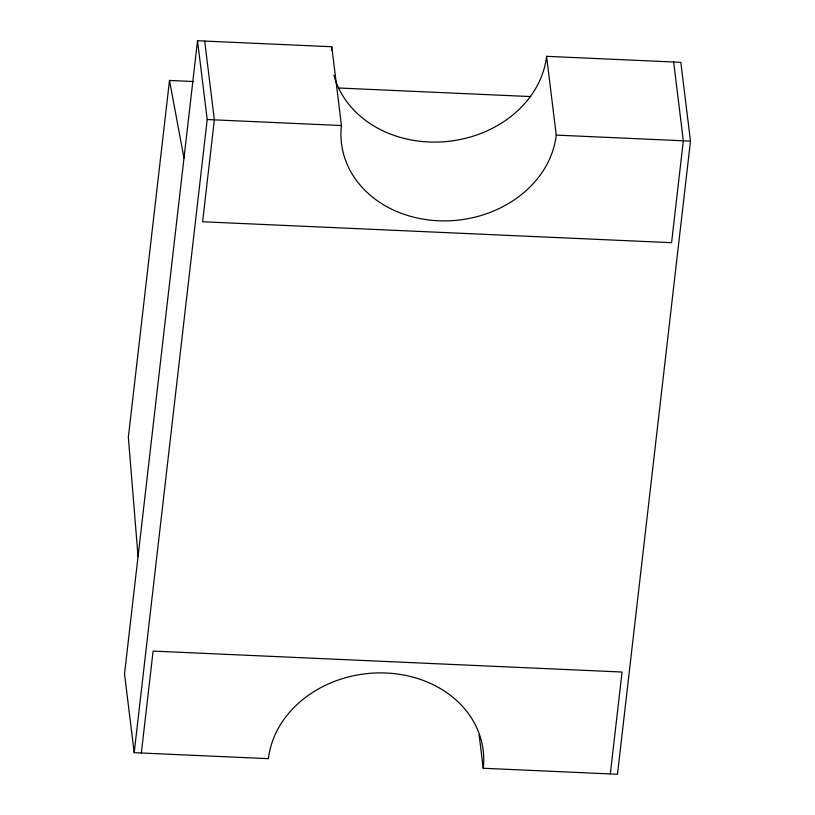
<?xml version="1.0" encoding="UTF-8"?>
<svg xmlns="http://www.w3.org/2000/svg" width="815" height="815" viewBox="0 0 815 815"><rect width="100%" height="100%" fill="white"/><g stroke="black" fill="none" stroke-linecap="round" stroke-linejoin="round"><path stroke-width="1.22" d="M193.664 81.531L169.5 80.451L128.352 437.227L138.051 556.523M690.488 141.107L556.238 135.107A108.151 90.282 -7 0 1 438.409 220.773A108.151 90.282 -7 0 1 341.444 125.53L331.776 46.74L197.525 40.75L124.512 673.893L134.19 752.683L268.43 758.673A108.151 90.282 -7 0 1 386.259 673.017A108.151 90.282 -7 0 1 483.224 768.26L617.475 774.25L690.488 141.107L680.81 62.317L546.57 56.327A108.151 90.282 -7 0 1 445.805 141.606A108.151 90.282 -7 0 1 333.865 75.143M134.19 752.683L207.204 119.53L197.525 40.75M141.341 752.999L153.098 651.093L622.069 672.029L610.313 773.934M338.653 88L530.697 96.578M207.204 119.53L341.444 125.53M169.5 80.451L183.986 158.13M673.659 62.001L683.327 140.781L671.58 242.687L202.609 221.762L214.355 119.856L204.687 41.066M546.57 56.327L556.238 135.107M479.077 734.498L483.224 768.26M331.44 50.459A108.151 90.282 -7 0 1 331.776 46.74"/></g></svg>
